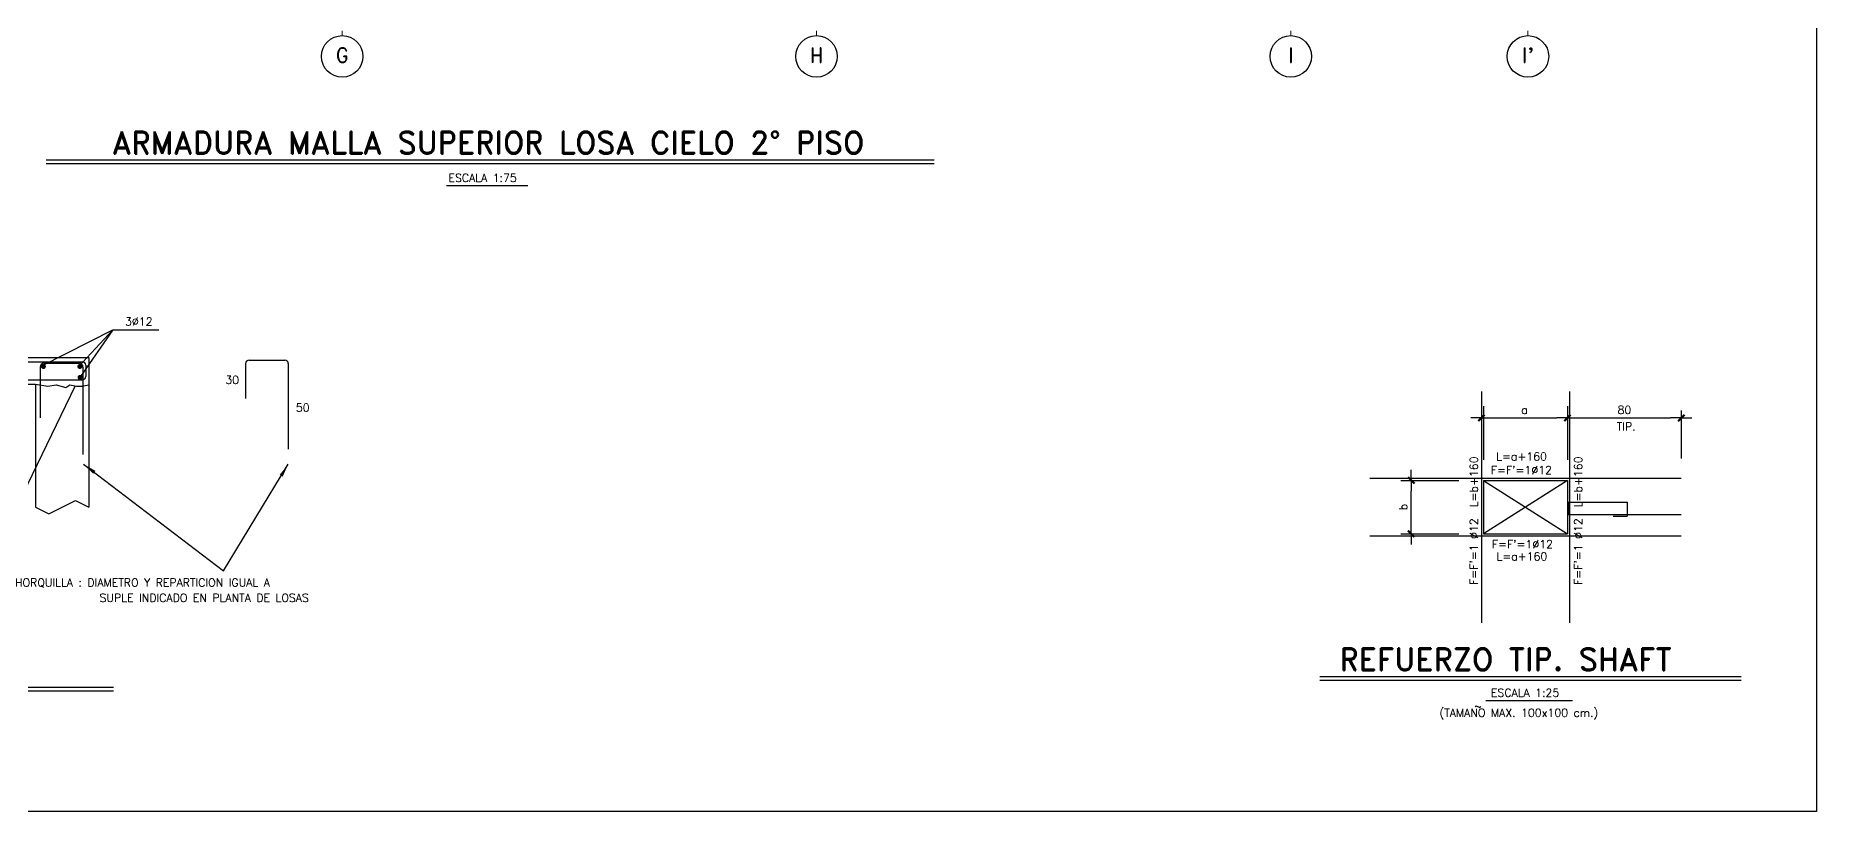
# Model space of a CAD drawing. Extents: x -4 to 6083, y -4 to 8618.
# Drawn here: x 2328 to 6083, y 0 to 1634 of the extents above; entities that cross this region are included whole.
import ezdxf
from ezdxf.enums import TextEntityAlignment as Align
from ezdxf.xclip import XClip

# ---------------------------------------------------------------- set-up
doc = ezdxf.new("R2010")
doc.units = 0
doc.header["$LTSCALE"] = 45
doc.header["$MEASUREMENT"] = 0
doc.header["$XCLIPFRAME"] = 0
doc.linetypes.add('2017_67-102$0$Grid Line', pattern=[2.2225, 1.27, -0.3175, 0.3175, -0.3175])
doc.layers.get('0').update_dxf_attribs({"linetype": 'CONTINUOUS'})
doc.layers.add('2017_67-102$0$RLE-EJE', color=3, linetype='CONTINUOUS', lineweight=25)
doc.layers.add('2017_67-102$0$RLE-EJES', color=1, linetype='2017_67-102$0$Grid Line', lineweight=9)
for name, color, linetype in [('fe', 7, 'CONTINUOUS'), ('RLA-CORTES', 5, 'CONTINUOUS'), ('RLA-FORMATO', 7, 'CONTINUOUS'), ('RLA-TEXTOS2', 6, 'CONTINUOUS')]:
    doc.layers.add(name, color=color, linetype=linetype)
doc.styles.add('2017_67-102$0$ROMAND', font='romand', dxfattribs={"height": 31.5})
doc.styles.add('ARM1', font='SIMPLEX', dxfattribs={"oblique": 15, "height": 10})
doc.styles.add('ROMANS', font='ROMANS.shx', dxfattribs={"height": 16.875})
doc.styles.add('SIETE50', font='ROMAND.SHX', dxfattribs={"height": 31.5})
doc.dimstyles.new('ING', dxfattribs={"dimscale": 50, "dimtxt": 0.27, "dimasz": 0.3, "dimexe": 0.2, "dimexo": 1, "dimgap": 0.1, "dimtad": 1, "dimzin": 12, "dimdsep": 46, "dimtxsty": 'ROMANS', "dimblk1": 'TICK1', "dimblk2": 'TICK1', "dimsah": 1, "dimcen": 0.09, "dimse1": 1, "dimse2": 1, "dimclrd": 2, "dimclre": 4, "dimclrt": 3, "dimadec": 0, "dimazin": 0, "dimtfac": 1, "dimtix": 1, "dimtmove": 2, "dimatfit": 3, "dimldrblk": 'TICK1', "dimfxl": 1, "dimtolj": 1, "dimtzin": 12, "dimarcsym": 0})
doc.dimstyles.new('ING50', dxfattribs={"dimscale": 50, "dimtxt": 0.27, "dimasz": 0.3, "dimexe": 0.3, "dimexo": 1, "dimgap": 0.1, "dimtad": 1, "dimdec": 1, "dimzin": 12, "dimdsep": 46, "dimtxsty": 'ROMANS', "dimblk1": 'TICK1', "dimblk2": 'TICK1', "dimsah": 1, "dimcen": 0.09, "dimse1": 1, "dimse2": 1, "dimclrd": 2, "dimclre": 1, "dimclrt": 3, "dimadec": 0, "dimazin": 0, "dimtfac": 1, "dimtdec": 1, "dimtix": 1, "dimtmove": 2, "dimatfit": 3, "dimldrblk": 'TICK1', "dimfxl": 1, "dimtolj": 1, "dimtzin": 12, "dimarcsym": 0})

# ---------------------------------------------------------------- blocks, each defined once
blk = doc.blocks.new('TICK1')
at = {"color": 2}
for points in [[(0, 0), (-1, 0)], [(0, 0), (1, 0)]]:
    blk.add_lwpolyline(points, dxfattribs=at)
at = {"color": 2, "const_width": 0.2}
blk.add_lwpolyline([(-0.3, -0.3), (0.3, 0.3)], dxfattribs=at)
blk = doc.blocks.new('*D6')
at = {"layer": 'RLA-CORTES', "color": 2, "lineweight": -2, "transparency": 16777216}
blk.add_line((2494.8, 436.2), (2585.7, 436.2), dxfattribs=at)
at = {"layer": 'RLA-CORTES', "color": 2, "lineweight": -2, "transparency": 16777216, "xscale": 15, "yscale": 15, "zscale": 15, "rotation": 180}
blk.add_blockref('TICK1', (2479.8, 436.2), dxfattribs=at)
at = {"layer": 'RLA-CORTES', "color": 2, "lineweight": -2, "transparency": 16777216, "xscale": 15, "yscale": 15, "zscale": 15}
blk.add_blockref('TICK1', (2600.7, 436.2), dxfattribs=at)
at = {"layer": 'RLA-CORTES', "color": 3, "transparency": 16777216, "insert": (2540.3, 447.5), "char_height": 11.25, "attachment_point": 5, "style": 'ROMANS'}
blk.add_mtext('\\A1;a', dxfattribs=at)
blk = doc.blocks.new('*D7')
at = {"layer": 'RLA-CORTES', "color": 2, "lineweight": -2, "transparency": 16777216}
blk.add_line((2615.7, 436.2), (2745.7, 436.2), dxfattribs=at)
at = {"layer": 'RLA-CORTES', "color": 2, "lineweight": -2, "transparency": 16777216, "xscale": 15, "yscale": 15, "zscale": 15, "rotation": 180}
blk.add_blockref('TICK1', (2600.7, 436.2), dxfattribs=at)
at = {"layer": 'RLA-CORTES', "color": 2, "lineweight": -2, "transparency": 16777216, "xscale": 15, "yscale": 15, "zscale": 15}
blk.add_blockref('TICK1', (2760.7, 436.2), dxfattribs=at)
at = {"layer": 'RLA-CORTES', "color": 3, "transparency": 16777216, "insert": (2680.7, 447.5), "char_height": 11.25, "attachment_point": 5, "style": 'ROMANS'}
blk.add_mtext('\\A1;80', dxfattribs=at)
blk = doc.blocks.new('*D8')
at = {"layer": 'RLA-CORTES', "color": 2, "lineweight": -2, "transparency": 16777216}
blk.add_line((2381.1, 288.5), (2381.1, 333.5), dxfattribs=at)
at = {"layer": 'RLA-CORTES', "color": 2, "lineweight": -2, "transparency": 16777216, "xscale": 15, "yscale": 15, "zscale": 15}
for p, rotation in [((2381.1, 348.5), 90), ((2381.1, 273.5), 270)]:
    blk.add_blockref('TICK1', p, dxfattribs=dict(at, rotation=rotation))
at = {"layer": 'RLA-CORTES', "color": 3, "transparency": 16777216, "insert": (2369.9, 311), "char_height": 11.25, "attachment_point": 5, "rotation": 90, "style": 'ROMANS'}
blk.add_mtext('\\A1;b', dxfattribs=at)
blk = doc.blocks.new('*D10')
at = {"layer": 'RLA-CORTES', "color": 2, "lineweight": -2, "transparency": 16777216}
blk.add_line((3581.2, 1252.3), (3581.2, 1315.6), dxfattribs=at)
at = {"layer": 'RLA-CORTES', "color": 2, "lineweight": -2, "transparency": 16777216, "xscale": 15, "yscale": 15, "zscale": 15}
for p, rotation in [((3581.2, 1330.6), 90), ((3581.2, 1237.3), 270)]:
    blk.add_blockref('TICK1', p, dxfattribs=dict(at, rotation=rotation))
at = {"layer": 'RLA-CORTES', "color": 3, "transparency": 16777216, "insert": (3569.4, 1289.2), "char_height": 11.25, "attachment_point": 5, "rotation": 90, "style": 'ROMANS'}
blk.add_mtext('\\A1;50', dxfattribs=at)
blk = doc.blocks.new('2017_67-102')
at = {"layer": '2017_67-102$0$RLE-EJE'}
for centre in [(2893.23, 5329.16), (3893.23, 5329.16), (4893.23, 5329.16), (5393.23, 5329.16)]:
    blk.add_circle(centre, 43.75, dxfattribs=at)
at = {"layer": '2017_67-102$0$RLE-EJES'}
for p, q in [((2893.23, 8454.91), (2893.23, 5372.91)), ((3893.23, 8454.91), (3893.23, 5372.91)), ((4893.23, 8454.91), (4893.23, 5372.91)), ((5393.23, 8454.91), (5393.23, 5372.91))]:
    blk.add_line(p, q, dxfattribs=at)
at = {"layer": '2017_67-102$0$RLE-EJE', "color": 5, "char_height": 31.25, "width": 1, "attachment_point": 2, "line_spacing_factor": 0.941778, "style": '2017_67-102$0$ROMAND'}
for s, insert in [('G', (2893.24, 5347.47)), ('H', (3893.24, 5347.47)), ('I', (4893.24, 5347.47)), ("I'", (5393.24, 5347.47))]:
    blk.add_mtext(s, dxfattribs=dict(at, insert=insert))
blk = doc.blocks.new('det-5')
at = {"layer": 'RLA-CORTES', "color": 7}
for p, q in [((-61.926, 162.5), (-61.926, -162.5)), ((61.926, 162.5), (61.926, -162.5)), ((-218.926, 40.5), (218.926, 40.5)), ((60.42, 6.695), (142.907, 6.695)), ((60.42, 6.695), (60.42, -10.412)), ((142.907, 6.695), (142.907, -13.001)), ((60.42, -10.412), (218.926, -10.412)), ((123.211, -13.001), (142.907, -13.001)), ((-218.926, -40.5), (218.926, -40.5))]:
    blk.add_line(p, q, dxfattribs=at)
at = {"layer": 'RLA-CORTES', "color": 1}
for p, q in [((-58.926, 141.571), (-58.926, 66.571)), ((58.926, 141.571), (58.926, 66.571)), ((218.926, 135.551), (218.926, 68.037)), ((-175.493, 37.5), (-93.556, 37.5)), ((58.926, 37.5), (-58.926, -37.5)), ((-58.926, 37.5), (58.926, -37.5)), ((-175.493, -37.5), (-93.556, -37.5))]:
    blk.add_line(p, q, dxfattribs=at)
at = {"layer": 'RLA-CORTES', "color": 3}
for p, q in [((-58.926, 37.5), (58.926, 37.5)), ((-58.926, 37.5), (-58.926, -37.5)), ((58.926, 37.5), (58.926, -37.5)), ((-58.926, -37.5), (58.926, -37.5)), ((-55.807, -271.739), (66.177, -271.739))]:
    blk.add_line(p, q, dxfattribs=at)
at = {"layer": 'RLA-CORTES', "color": 6}
for p, q in [((-289.271, -238.05), (302.942, -238.05)), ((-289.271, -243.05), (302.942, -243.05))]:
    blk.add_line(p, q, dxfattribs=at)
at = {"layer": 'RLA-CORTES', "color": 9}
for points in [[(-71.039, -280.429), (-69.55, -278.94), (-64.376, -281.487), (-63.082, -280.077)], [(-70.724, -280.458), (-69.235, -278.969), (-64.061, -281.516), (-62.767, -280.105)]]:
    blk.add_lwpolyline(points, dxfattribs=at)
at = {"layer": 'RLA-CORTES', "color": 9, "style": 'ROMANS'}
for s, p in [('TIP.', (128.214, 107.558)), ('L=a+160', (-41.28, 65.369)), ("F=F'=1%%C12", (-48.684, 46.333)), ("F=F'=1%%C12", (-47.299, -57.804)), ('L=a+160', (-40.818, -74.926)), ('ESCALA 1:25', (-48.665, -266.357)), ('(TAMANO MAX. 100x100 cm.)', (-121.018, -294.432))]:
    blk.add_text(s, height=11.25, dxfattribs=at).set_placement(p)
for p in [(-67.069, -109.293), (79.545, -109.293)]:
    blk.add_text("F=F'=1 %%C12  L=b+160", height=11.25, rotation=90, dxfattribs=at).set_placement(p)
at = {"layer": 'RLA-CORTES', "color": 6, "style": 'SIETE50'}
blk.add_text('REFUERZO TIP. SHAFT', height=31.5, dxfattribs=at).set_placement((-261.42, -229.485))
at = {"layer": 'RLA-CORTES'}
dim = blk.add_linear_dim(base=(58.926, 125.189), p1=(-61.926, 132.208), p2=(58.926, 132.208), text='a', dimstyle='ING', dxfattribs=at)
dim.commit()
dim.dimension.update_dxf_attribs({"geometry": '*D6', "text_midpoint": (-1.5, 136.439), "insert": (-2541.752, -311.013)})
dim = blk.add_linear_dim(base=(218.926, 125.189), p1=(58.926, 114.312), p2=(218.926, 114.312), dimstyle='ING', dxfattribs=at)
dim.commit()
dim.dimension.update_dxf_attribs({"geometry": '*D7', "text_midpoint": (138.926, 136.439), "insert": (-2541.752, -311.013)})
dim = blk.add_linear_dim(base=(-160.628, 37.5), p1=(-163.148, -37.5), p2=(-163.148, 37.5), angle=90, text='b', dimstyle='ING', dxfattribs=at)
dim.commit()
dim.dimension.update_dxf_attribs({"geometry": '*D8', "text_midpoint": (-171.878, 0), "insert": (-2541.752, -311.013)})
blk = doc.blocks.new('det-3')
at = {"layer": 'RLA-CORTES', "color": 2}
for p, q in [((-266.86, 311.24), (-229.36, 329.99)), ((-229.36, 329.99), (-210.61, 320.62)), ((-285.61, 320.62), (-266.86, 311.24)), ((-278.11, 272.51), (-278.11, 152.77)), ((-695.5, 179.27), (-700.19, 169.9)), ((14.75, 179.27), (10.06, 169.9)), ((-700.19, 169.9), (-690.82, 151.15)), ((-690.82, 151.15), (-695.5, 141.77)), ((-585.61, 168.27), (-585.61, 152.77)), ((-580.61, 173.27), (-219.99, 173.27)), ((-278.11, 171.5), (-278.11, 153.43)), ((-214.99, 168.27), (-214.99, 152.77)), ((10.06, 169.9), (19.43, 151.15)), ((19.43, 151.15), (14.75, 141.77)), ((124.64, 168.27), (124.64, 152.77)), ((129.64, 173.27), (490.26, 173.27)), ((431.37, 166.13), (431.37, 94.41)), ((436.37, 171.13), (486.37, 171.13)), ((491.37, 166.13), (491.37, 42.9)), ((495.26, 168.27), (495.26, 152.77)), ((-580.61, 147.77), (-528.95, 147.77)), ((-273.11, 147.77), (-219.99, 147.77)), ((129.64, 147.77), (181.3, 147.77)), ((379.64, 147.77), (490.26, 147.77)), ((-266.86, -40.25), (-229.36, -21.5)), ((-229.36, -21.5), (-210.61, -30.88)), ((443.39, -40.25), (480.89, -21.5)), ((480.89, -21.5), (499.64, -30.88)), ((-285.61, -30.88), (-266.86, -40.25)), ((424.64, -30.88), (443.39, -40.25))]:
    blk.add_line(p, q, dxfattribs=at)
at = {"layer": 'RLA-CORTES'}
for p, q in [((-285.61, 320.62), (-285.61, 179.27)), ((-210.61, 320.62), (-210.61, -30.88)), ((-695.5, 179.27), (-285.61, 179.27)), ((14.75, 179.27), (499.64, 179.27)), ((499.64, 179.27), (499.64, -30.88)), ((-695.5, 141.77), (-285.61, 141.77)), ((-285.61, 141.77), (-285.61, -30.88)), ((14.75, 141.77), (424.64, 141.77)), ((424.64, 141.77), (424.64, -30.88))]:
    blk.add_line(p, q, dxfattribs=at)
at = {"layer": 'RLA-CORTES', "color": 1}
for p, q in [((-210.61, 275.67), (-84.75, 275.67)), ((-721.61, 253.47), (-664.39, 253.47)), ((-664.39, 253.47), (-627.65, 179.27)), ((-648.15, 266.39), (-463.87, 266.39)), ((-463.87, 173.27), (-463.87, 266.39)), ((-307.29, 272.51), (-357.61, 272.51)), ((-11.36, 253.47), (45.86, 253.47)), ((45.86, 253.47), (82.6, 179.27)), ((161.92, 266.39), (346.2, 266.39)), ((346.2, 173.27), (346.2, 266.39)), ((-225.72, 165.7), (-177.12, 218.01)), ((-177.12, 218.01), (-222.16, 152.47)), ((-177.12, 218.01), (-112.09, 218.01)), ((434.66, 167.8), (533.13, 218.01)), ((484.53, 165.7), (533.13, 218.01)), ((533.13, 218.01), (488.09, 152.47)), ((533.13, 218.01), (598.17, 218.01)), ((-229.75, 139.3), (-323.35, -54.43)), ((480.5, 139.3), (386.9, -54.43)), ((492.14, 29.65), (688.75, -120.32)), ((688.75, -120.32), (779.97, 29.65)), ((-323.35, -54.43), (-559.62, -54.43)), ((386.9, -54.43), (150.63, -54.43))]:
    blk.add_line(p, q, dxfattribs=at)
at = {"layer": 'RLA-CORTES', "color": 7}
for p, q in [((724.97, 175.67), (774.97, 175.67)), ((719.97, 170.67), (719.97, 121.68)), ((779.97, 170.67), (779.97, 50.67))]:
    blk.add_line(p, q, dxfattribs=at)
at = {"layer": 'RLA-CORTES', "color": 6}
for p, q in [((-533.93, -283.77), (534.19, -283.77)), ((-533.93, -288.77), (534.19, -288.77))]:
    blk.add_line(p, q, dxfattribs=at)
at = {"layer": 'RLA-CORTES', "color": 3}
blk.add_line((-75.1, -316.94), (46.89, -316.94), dxfattribs=at)
at = {"layer": 'RLA-CORTES', "color": 2}
for points in [[(-210.61, 275.67, 0, 5, 0), (-191.4, 275.39, 5, 5, 0)], [(-627.65, 179.27, 0, 5, 0), (-636.11, 196.52, 5, 5, 0)], [(82.6, 179.27, 0, 5, 0), (74.14, 196.52, 5, 5, 0)], [(492.14, 29.65, 0, 5, 0), (507.41, 18, 5, 5, 0)], [(779.97, 29.65, 0, 5, 0), (769.99, 13.23, 5, 5, 0)]]:
    blk.add_lwpolyline(points, format="xyseb", dxfattribs=at)
at = {"layer": 'RLA-CORTES', "color": 3, "const_width": 2.5}
for points in [[(-465.12, 173.27, 1), (-462.62, 173.27, 1)], [(344.95, 173.27, 1), (347.45, 173.27, 1)]]:
    blk.add_lwpolyline(points, format="xyb", close=True, dxfattribs=at)
at = {"layer": 'RLA-CORTES', "color": 2, "const_width": 3.5}
for points in [[(-225.03, 168.17, 1), (-221.53, 168.17, 1)], [(-225.03, 152.87, 1), (-221.53, 152.87, 1)], [(433.97, 166.63, 1), (437.47, 166.63, 1)], [(485.22, 166.63, 1), (488.72, 166.63, 1)], [(485.6, 151.33, 1), (489.1, 151.33, 1)]]:
    blk.add_lwpolyline(points, format="xyb", close=True, dxfattribs=at)
at = {"layer": 'RLA-CORTES', "color": 1}
for points in [[(-285.61, 141.77), (-268.17, 138.91), (-256.65, 140.83), (-243.2, 136.99), (-237.43, 140.83), (-227.83, 138.91), (-220.14, 138.91), (-210.61, 140.83)], [(424.64, 141.77), (442.08, 138.91), (453.61, 140.83), (467.05, 136.99), (472.82, 140.83), (482.42, 138.91), (490.11, 138.91), (499.64, 140.83)]]:
    blk.add_lwpolyline(points, dxfattribs=at)
at = {"layer": 'RLA-CORTES', "color": 7}
for centre, start, end in [((724.97, 170.67), 90, 180), ((774.97, 170.67), 0, 90)]:
    blk.add_arc(centre, 5, start, end, dxfattribs=at)
at = {"layer": 'RLA-CORTES', "color": 2}
for centre, start, end in [((-580.61, 168.27), 90, 180), ((-580.61, 152.77), 180, 270), ((-273.11, 152.77), 180, 270), ((-219.99, 168.27), 0, 90), ((-219.99, 152.77), 270, 0), ((129.64, 168.27), 90, 180), ((129.64, 152.77), 180, 270), ((436.37, 166.13), 90, 180), ((486.37, 166.13), 0, 90), ((490.26, 168.27), 0, 90), ((490.26, 152.77), 270, 0)]:
    blk.add_arc(centre, 5, start, end, dxfattribs=at)
at = {"layer": 'RLA-CORTES', "color": 9}
for s, style, p in [('SUPLE INDICADO EN', 'ARM1', (-645.05, 274.4)), ('MURO', 'ARM1', (-150.04, 280.53)), ('SUPLE INDICADO EN', 'ARM1', (165.02, 274.4)), ('LOSA', 'ARM1', (-716.17, 258.8)), ('PLANTA DE LOSAS', 'ARM1', (-644.32, 247.09)), ('LOSA', 'ARM1', (-5.92, 258.8)), ('PLANTA DE LOSAS', 'ARM1', (165.74, 247.09)), ('2%%C12', 'ARM1', (-159.74, 224.13)), ('3%%C12', 'ARM1', (550.52, 224.13)), ('30', 'ARM1', (691.46, 142.14)), ('50', 'ARM1', (790.64, 103.31)), ('JUNTA DE HORMIGONADO', 'ARM1', (-551.66, -45.92)), ('JUNTA DE HORMIGONADO', 'ARM1', (158.6, -45.92)), ('HORQUILLA : DIAMETRO Y REPARTICION IGUAL A', 'ARM1', (395.88, -142.45)), ('SUPLE INDICADO EN PLANTA DE LOSAS', 'ARM1', (514.7, -163.85)), ('ESCALA 1:20', 'ROMANS', (-67.95, -311.56))]:
    blk.add_text(s, height=11.25, dxfattribs=dict(at, style=style)).set_placement(p)
at = {"layer": 'RLA-CORTES', "color": 6, "style": 'SIETE50'}
blk.add_text('DETALLE ALTERNATIVO SUPLES EN MUROS', height=31.5, dxfattribs=at).set_placement((-520.03, -275.21))
at = {"layer": 'RLA-CORTES', "color": 2}
dim = blk.add_linear_dim(base=(-347.91, 272.51), p1=(-358.92, 179.27), p2=(-358.92, 272.51), angle=90, text='50', dimstyle='ING50', dxfattribs=at)
dim.commit()
dim.dimension.update_dxf_attribs({"geometry": '*D10', "text_midpoint": (-359.71, 231.13), "dimtype": 160, "insert": (-3929.13, -1058.04)})

msp = doc.modelspace()

# ---------------------------------------------------------------- linework, layer by layer
at = {"layer": 'RLA-FORMATO', "color": 6, "linetype": 'Continuous'}
for p, q in [((6082.5, 8617.5), (6082.5, 0)), ((6082.5, 0), (0, 0))]:
    msp.add_line(p, q, dxfattribs=at)
at = {"layer": 'RLA-TEXTOS2', "color": 6}
for p, q in [((2350.01, 1372.19), (4222.36, 1372.19)), ((2350.01, 1364.69), (4222.36, 1364.69))]:
    msp.add_line(p, q, dxfattribs=at)
at = {"layer": 'RLA-TEXTOS2', "color": 3}
msp.add_line((3194.56, 1318.54), (3365.71, 1318.54), dxfattribs=at)

# ---------------------------------------------------------------- block references
at = {"layer": 'fe'}
ref = msp.add_blockref('2017_67-102', (81.11, -3738.79), dxfattribs=at)
XClip(ref).set_block_clipping_path([(288.5373913377, 5264.2131717024), (5979.6367303451, 8553.235929895)])
at = {"layer": 'fe', "xscale": 1.5, "yscale": 1.5, "zscale": 1.5}
for name, p in [('det-3', (1690.75, 687.2)), ('det-5', (5469.32, 641.01))]:
    msp.add_blockref(name, p, dxfattribs=at)

# ---------------------------------------------------------------- texts
at = {"layer": 'RLA-TEXTOS2', "color": 6, "style": 'SIETE50'}
msp.add_text('ARMADURA MALLA SUPERIOR LOSA CIELO 2° PISO', height=47.25, dxfattribs=at).set_placement((3282.27, 1385.06), align=Align.CENTER)
at = {"layer": 'RLA-TEXTOS2', "color": 3, "style": 'ROMANS'}
msp.add_text('ESCALA 1:75', height=16.875, dxfattribs=at).set_placement((3198.46, 1325.97))

doc.saveas('drawing.dxf')
